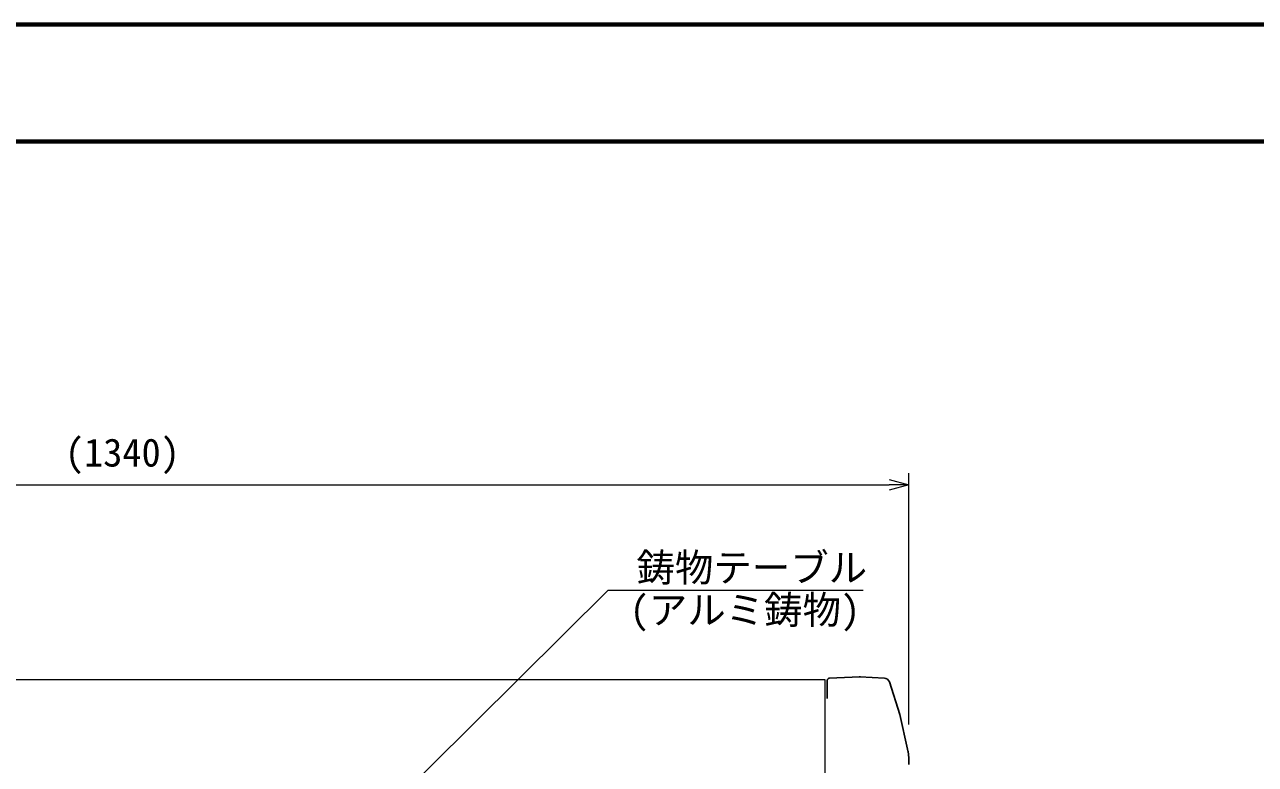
# Model space of a CAD drawing. Units: millimetres, scale not verified. Extents: x -2100 to 2100, y -1485 to 1485.
# Drawn here: x -685 to 365, y 853 to 1485 of the extents above; entities that cross this region are included whole.
import ezdxf
from ezdxf.enums import TextEntityAlignment as Align

# ---------------------------------------------------------------- set-up
doc = ezdxf.new("R2010")
doc.units = ezdxf.units.MM
doc.header["$LTSCALE"] = 5
for name, color, linetype, lineweight in [('0-4_D-TTL-FRAM', 2, 'Continuous', 18), ('0-A_D-STR', 1, 'Continuous', 18), ('0-D_D-STR-HTXT', 7, 'Continuous', 13), ('0-E_0', 7, 'Continuous', 18), ('0-F_AM_5', 7, 'Continuous', 13)]:
    doc.layers.add(name, color=color, linetype=linetype, lineweight=lineweight)
doc.styles.add('ＭＳ ゴシック', font='')
doc.styles.get('ＭＳ ゴシック').set_extended_font_data('MS Gothic')

# ---------------------------------------------------------------- blocks, each defined once
blk = doc.blocks.new('_Open30')
at = {"layer": '0-E_0'}
blk.add_line((0, 0), (-5, 0), dxfattribs=at)
blk.add_lwpolyline([(-5, 1.34), (0, 0), (-5, -1.34)], dxfattribs=at)

msp = doc.modelspace()

# ---------------------------------------------------------------- linework, layer by layer
at = {"layer": '0-4_D-TTL-FRAM', "lineweight": 70}
for points in [[(-2100, -1485), (-2100, 1485), (2100, 1485), (2100, -1485)], [(-1950, -1385), (-1950, 1385), (1950, 1385), (1950, -1385)]]:
    msp.add_lwpolyline(points, close=True, dxfattribs=at)
at = {"layer": '0-A_D-STR', "lineweight": 30}
for p, q in [((-0.161, 924.504), (-0.161, 924.358)), ((-0.161, 924.358), (-0.161, 909.234)), ((68.438, 865.932), (68.888, 864.415)), ((68.938, 864.096), (68.88, 864.47))]:
    msp.add_line(p, q, dxfattribs=at)
at = {"layer": '0-A_D-STR'}
msp.add_lwpolyline([(-683.283, 648.349), (-1202.111, 648.349), (-1202.111, 925.423), (-2.111, 925.423), (-2.111, 648.349), (-520.965, 648.349)], dxfattribs=at)
at = {"layer": '0-A_D-STR', "lineweight": 30}
for points in [[(28.344, 927.757), (27.837, 927.734), (1.75, 926.582), (1.714, 926.58)], [(48.762, 926.81), (27.837, 927.734), (27.329, 927.757)], [(68.438, 865.932), (62.071, 895.566), (53.091, 923.535)], [(69.749, 853.009), (69.502, 858.754), (68.938, 864.096)]]:
    msp.add_lwpolyline(points, dxfattribs=at)
for centre, radius, start, end in [((1.891, 924.543), 2.044, 93.95666, 181.09656), ((48.018, 921.328), 5.532, 23.51439, 82.27968)]:
    msp.add_arc(centre, radius, start, end, dxfattribs=at)
at = {"layer": '0-D_D-STR-HTXT'}
msp.add_line((-162.043, 1001.922), (30.735, 1001.922), dxfattribs=at)
msp.add_lwpolyline([(-530.296, 661.078), (-187.043, 1001.922), (-162.043, 1001.922)], dxfattribs=at)
at = {"layer": '0-F_AM_5'}
for p, q in [((69.749, 887.144), (69.749, 1101.913)), ((-1256.972, 1091.913), (52.749, 1091.913))]:
    msp.add_line(p, q, dxfattribs=at)

# ---------------------------------------------------------------- block references
at = {"layer": '0-F_AM_5', "xscale": 3.4, "yscale": 3.4}
msp.add_blockref('_Open30', (69.749, 1091.913), dxfattribs=at)

# ---------------------------------------------------------------- texts
at = {"layer": '0-D_D-STR-HTXT', "style": 'ＭＳ ゴシック'}
for s, p in [('鋳物テーブル', (-162.793, 1001.878)), ('(アルミ鋳物)', (-168.618, 965.757))]:
    msp.add_text(s, height=24.05, dxfattribs=at).set_placement(p, align=Align.BOTTOM_LEFT)
at = {"layer": '0-F_AM_5', "style": 'ＭＳ ゴシック'}
msp.add_text('(1340)', height=24.05, dxfattribs=at).set_placement((-650.786, 1100.218), align=Align.BOTTOM_LEFT)

doc.saveas('drawing.dxf')
